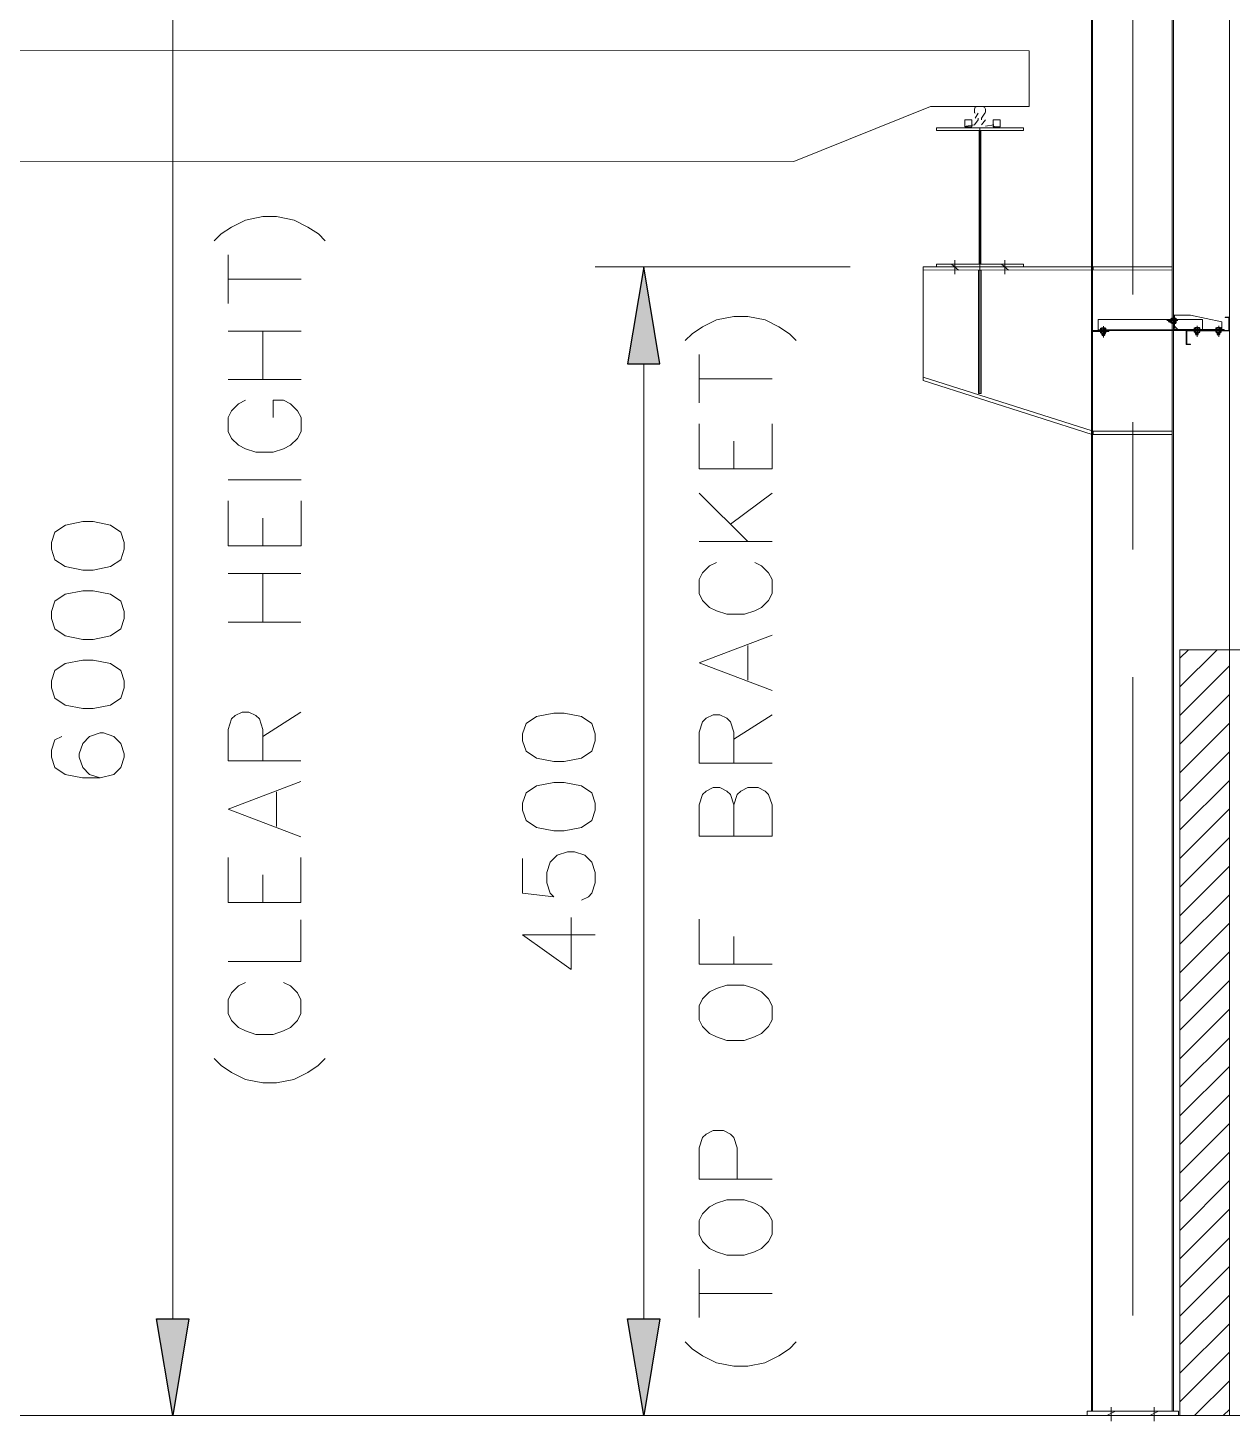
# Model space of a CAD drawing. Header units: millimetres. Extents: x 21 to 390, y 5 to 288.
# Drawn here: x 205.68 to 214.37, y 204.09 to 214.15 of the extents above; entities that cross this region are included whole.
import ezdxf

# ---------------------------------------------------------------- set-up
doc = ezdxf.new("R2010")
doc.units = ezdxf.units.MM
doc.header["$MEASUREMENT"] = 0
doc.layers.get('0').update_dxf_attribs({"linetype": 'CONTINUOUS'})

msp = doc.modelspace()

# ---------------------------------------------------------------- hatches: boundary and pattern name
for points in [[(210.011, 211.723), (210.245, 211.723), (210.128, 212.423)], [(206.611, 204.829), (206.845, 204.829), (206.728, 204.129)], [(210.011, 204.829), (210.245, 204.829), (210.128, 204.129)]]:
    msp.add_hatch(color=3).paths.add_polyline_path(points)

# ---------------------------------------------------------------- linework, layer by layer
at = {"color": 5, "linetype": 'Continuous', "lineweight": 5}
for p, q in [((214.355, 211.363), (214.355, 216.196)), ((214.355, 209.659), (214.355, 211.465)), ((214.355, 208.195), (214.355, 208.882)), ((214.355, 207.946), (214.355, 208.851)), ((214.355, 207.041), (214.355, 207.865))]:
    msp.add_line(p, q, dxfattribs=at)
at = {"color": 1, "linetype": 'Continuous', "lineweight": 5}
for p, q in [((213.368, 215.924), (213.368, 204.161)), ((213.943, 215.924), (213.943, 204.161))]:
    msp.add_line(p, q, dxfattribs=at)
at = {"color": 7, "linetype": 'Continuous', "lineweight": 5}
for p, q in [((213.951, 215.916), (213.951, 204.161)), ((213.36, 215.048), (213.36, 204.161)), ((212.374, 212.371), (212.374, 212.472)), ((212.735, 212.371), (212.735, 212.472)), ((212.144, 211.602), (212.144, 212.4)), ((212.144, 211.627), (213.365, 211.239)), ((213.365, 211.214), (212.144, 211.602)), ((214.355, 209.659), (219.305, 209.659)), ((175.424, 204.129), (219.412, 204.129)), ((213.468, 204.128), (213.468, 204.129)), ((213.471, 204.129), (213.533, 204.161)), ((213.779, 204.128), (213.779, 204.129)), ((213.782, 204.129), (213.844, 204.161))]:
    msp.add_line(p, q, dxfattribs=at)
at = {"color": 8, "linetype": 'Continuous', "lineweight": 9}
for p, q in [((213.658, 215.189), (213.658, 212.225)), ((213.658, 211.303), (213.658, 210.382)), ((213.658, 209.46), (213.658, 204.852))]:
    msp.add_line(p, q, dxfattribs=at)
at = {"color": 3, "linetype": 'Continuous', "lineweight": 5}
for p, q in [((206.728, 204.829), (206.728, 214.488)), ((212.535, 213.582), (212.573, 213.582)), ((212.515, 213.54), (212.515, 213.562)), ((212.515, 213.448), (212.542, 213.486)), ((212.519, 213.497), (212.542, 213.533)), ((212.542, 213.486), (212.542, 213.497)), ((212.566, 213.497), (212.589, 213.533)), ((212.566, 213.486), (212.566, 213.497)), ((212.566, 213.448), (212.594, 213.486)), ((212.594, 213.562), (212.594, 213.54)), ((212.447, 213.432), (212.447, 213.428)), ((212.447, 213.428), (212.661, 213.428)), ((212.454, 213.44), (212.515, 213.448)), ((212.594, 213.44), (212.655, 213.448)), ((212.661, 213.428), (212.661, 213.432)), ((211.618, 212.423), (209.778, 212.423)), ((210.128, 204.829), (210.128, 211.723)), ((208.322, 204.129), (206.378, 204.129)), ((211.322, 204.129), (209.778, 204.129))]:
    msp.add_line(p, q, dxfattribs=at)
at = {"color": 8, "linetype": 'Continuous', "lineweight": 5, "true_color": 0x767676}
msp.add_line((212.554, 213.428), (212.554, 211.506), dxfattribs=at)
at = {"color": 2, "linetype": 'Continuous', "lineweight": 5}
for p, q in [((207.128, 212.16), (207.128, 212.511)), ((207.128, 212.335), (207.654, 212.335)), ((207.128, 211.96), (207.654, 211.96)), ((207.378, 211.61), (207.378, 211.96)), ((210.528, 211.441), (210.528, 211.791)), ((207.654, 211.61), (207.128, 211.61)), ((210.528, 211.616), (211.054, 211.616)), ((211.054, 210.965), (211.054, 211.29)), ((210.779, 210.965), (210.779, 211.165)), ((207.654, 210.885), (207.128, 210.885)), ((210.528, 210.79), (210.879, 210.44)), ((210.754, 210.565), (211.054, 210.79)), ((207.654, 210.409), (207.654, 210.734)), ((207.378, 210.409), (207.378, 210.609)), ((211.054, 210.44), (210.528, 210.44)), ((207.128, 210.209), (207.653, 210.209)), ((207.378, 209.859), (207.378, 210.209)), ((207.653, 209.859), (207.128, 209.859)), ((210.879, 209.439), (210.879, 209.69)), ((207.378, 209.033), (207.653, 209.209)), ((210.778, 209.014), (211.054, 209.189)), ((207.478, 208.383), (207.478, 208.633)), ((207.653, 207.833), (207.653, 208.158)), ((207.378, 207.833), (207.378, 208.033)), ((209.252, 207.601), (209.778, 207.601)), ((210.778, 207.388), (210.778, 207.588)), ((210.528, 204.837), (210.528, 205.187)), ((210.528, 205.012), (211.054, 205.012))]:
    msp.add_line(p, q, dxfattribs=at)
at = {"color": 4, "linetype": 'Continuous', "lineweight": 5}
for p, q in [((212.349, 212.443), (212.399, 212.4)), ((212.76, 212.4), (212.71, 212.443))]:
    msp.add_line(p, q, dxfattribs=at)
at = {"color": 11, "linetype": 'Continuous', "lineweight": 15}
for p, q in [((214.161, 212.043), (213.407, 212.043)), ((213.407, 211.965), (213.407, 212.043)), ((214.161, 211.969), (213.407, 211.969)), ((214.161, 211.965), (213.407, 211.965)), ((214.161, 211.965), (214.161, 212.043))]:
    msp.add_line(p, q, dxfattribs=at)
at = {"color": 7, "linetype": 'Continuous', "lineweight": 25}
for p, q in [((213.427, 211.98), (213.436, 211.982)), ((213.427, 211.969), (213.427, 211.98)), ((213.427, 211.946), (213.427, 211.957)), ((213.432, 211.982), (213.46, 211.982)), ((213.436, 211.98), (213.455, 211.982)), ((213.436, 211.946), (213.436, 211.98)), ((213.455, 211.98), (213.464, 211.982)), ((213.455, 211.946), (213.455, 211.98)), ((213.464, 211.969), (213.464, 211.98)), ((213.464, 211.946), (213.464, 211.957)), ((213.918, 212.035), (213.92, 212.043)), ((213.918, 212.027), (213.921, 212.035)), ((213.92, 212.043), (213.921, 212.044)), ((213.92, 212.025), (213.926, 212.043)), ((213.92, 212.027), (213.921, 212.043)), ((213.92, 212.027), (213.924, 212.037)), ((213.92, 212.025), (213.923, 212.032)), ((213.921, 212.027), (213.927, 212.044)), ((213.921, 212.043), (213.923, 212.044)), ((213.921, 212.025), (213.923, 212.027)), ((213.923, 212.043), (213.924, 212.044)), ((213.923, 212.025), (213.929, 212.043)), ((213.923, 212.025), (213.924, 212.027)), ((213.924, 212.027), (213.931, 212.044)), ((213.924, 212.043), (213.926, 212.044)), ((213.924, 212.025), (213.926, 212.027)), ((213.926, 212.043), (213.928, 212.044)), ((213.926, 212.025), (213.933, 212.043)), ((213.926, 212.025), (213.927, 212.027)), ((213.927, 212.025), (213.929, 212.027)), ((213.928, 212.027), (213.934, 212.044)), ((213.928, 212.043), (213.93, 212.044)), ((213.929, 212.025), (213.931, 212.027)), ((213.93, 212.043), (213.931, 212.044)), ((213.93, 212.028), (213.935, 212.043)), ((213.931, 212.033), (213.935, 212.044)), ((213.931, 212.043), (213.933, 212.044)), ((213.931, 212.025), (213.933, 212.027)), ((213.933, 212.043), (213.934, 212.044)), ((213.933, 212.037), (213.935, 212.043)), ((213.933, 212.025), (213.934, 212.027)), ((213.934, 212.044), (213.935, 212.044)), ((213.934, 212.042), (213.935, 212.044)), ((213.934, 212.026), (213.935, 212.027)), ((213.935, 212.044), (213.937, 212.053)), ((213.935, 212.021), (213.935, 212.049)), ((213.935, 212.025), (213.937, 212.044)), ((213.935, 212.016), (213.937, 212.025)), ((213.937, 212.053), (213.948, 212.053)), ((213.937, 212.044), (213.969, 212.044)), ((213.937, 212.025), (213.969, 212.025)), ((213.937, 212.016), (213.948, 212.016)), ((213.958, 212.053), (213.969, 212.053)), ((213.958, 212.016), (213.969, 212.016)), ((213.969, 212.044), (213.971, 212.053)), ((213.969, 212.025), (213.971, 212.044)), ((213.969, 212.016), (213.971, 212.025)), ((213.971, 212.021), (213.971, 212.049)), ((214.103, 211.983), (214.113, 211.985)), ((214.103, 211.972), (214.103, 211.983)), ((214.103, 211.951), (214.103, 211.962)), ((214.108, 211.985), (214.136, 211.985)), ((214.113, 211.983), (214.131, 211.985)), ((214.113, 211.951), (214.113, 211.983)), ((214.131, 211.983), (214.141, 211.985)), ((214.131, 211.951), (214.131, 211.983)), ((214.141, 211.972), (214.141, 211.983)), ((214.141, 211.951), (214.141, 211.962)), ((214.259, 211.983), (214.268, 211.985)), ((214.259, 211.972), (214.259, 211.983)), ((214.259, 211.951), (214.259, 211.962)), ((214.264, 211.985), (214.292, 211.985)), ((214.268, 211.983), (214.287, 211.985)), ((214.268, 211.951), (214.268, 211.983)), ((214.287, 211.983), (214.296, 211.985)), ((214.287, 211.951), (214.287, 211.983)), ((214.296, 211.972), (214.296, 211.983)), ((214.296, 211.951), (214.296, 211.962)), ((213.427, 211.944), (213.436, 211.946)), ((213.432, 211.944), (213.46, 211.944)), ((213.436, 211.944), (213.455, 211.946)), ((213.436, 211.94), (213.448, 211.944)), ((213.436, 211.943), (213.436, 211.944)), ((213.436, 211.943), (213.439, 211.944)), ((213.436, 211.937), (213.454, 211.943)), ((213.436, 211.942), (213.438, 211.943)), ((213.436, 211.94), (213.438, 211.942)), ((213.436, 211.934), (213.454, 211.94)), ((213.436, 211.939), (213.438, 211.94)), ((213.436, 211.937), (213.438, 211.939)), ((213.436, 211.93), (213.454, 211.937)), ((213.436, 211.936), (213.438, 211.937)), ((213.436, 211.934), (213.438, 211.936)), ((213.436, 211.932), (213.438, 211.934)), ((213.436, 211.93), (213.438, 211.932)), ((213.436, 211.929), (213.438, 211.93)), ((213.438, 211.942), (213.443, 211.944)), ((213.438, 211.939), (213.452, 211.944)), ((213.438, 211.936), (213.455, 211.942)), ((213.438, 211.932), (213.455, 211.939)), ((213.438, 211.929), (213.455, 211.935)), ((213.438, 211.929), (213.454, 211.93)), ((213.438, 211.927), (213.446, 211.929)), ((213.443, 211.929), (213.454, 211.933)), ((213.446, 211.927), (213.454, 211.93)), ((213.448, 211.93), (213.455, 211.932)), ((213.454, 211.943), (213.454, 211.944)), ((213.454, 211.942), (213.455, 211.943)), ((213.454, 211.94), (213.455, 211.942)), ((213.454, 211.939), (213.455, 211.94)), ((213.454, 211.937), (213.455, 211.939)), ((213.454, 211.935), (213.455, 211.937)), ((213.454, 211.933), (213.455, 211.935)), ((213.454, 211.932), (213.455, 211.933)), ((213.454, 211.93), (213.455, 211.932)), ((213.455, 211.944), (213.464, 211.946)), ((214.103, 211.949), (214.113, 211.951)), ((214.108, 211.949), (214.136, 211.949)), ((214.113, 211.949), (214.131, 211.951)), ((214.113, 211.945), (214.124, 211.949)), ((214.113, 211.948), (214.113, 211.949)), ((214.113, 211.948), (214.115, 211.949)), ((214.113, 211.942), (214.13, 211.948)), ((214.113, 211.947), (214.114, 211.948)), ((214.113, 211.945), (214.114, 211.947)), ((214.113, 211.938), (214.13, 211.945)), ((214.113, 211.944), (214.114, 211.945)), ((214.113, 211.942), (214.114, 211.944)), ((214.113, 211.94), (214.114, 211.942)), ((214.113, 211.935), (214.13, 211.941)), ((214.113, 211.938), (214.114, 211.94)), ((214.113, 211.937), (214.114, 211.938)), ((214.113, 211.935), (214.114, 211.937)), ((214.113, 211.934), (214.114, 211.935)), ((214.114, 211.947), (214.12, 211.949)), ((214.114, 211.944), (214.128, 211.949)), ((214.114, 211.94), (214.131, 211.947)), ((214.114, 211.937), (214.131, 211.943)), ((214.114, 211.934), (214.131, 211.94)), ((214.114, 211.934), (214.13, 211.935)), ((214.114, 211.932), (214.122, 211.934)), ((214.119, 211.934), (214.13, 211.938)), ((214.122, 211.932), (214.13, 211.935)), ((214.125, 211.934), (214.131, 211.937)), ((214.13, 211.948), (214.131, 211.949)), ((214.13, 211.947), (214.131, 211.948)), ((214.13, 211.945), (214.131, 211.947)), ((214.13, 211.943), (214.131, 211.945)), ((214.13, 211.941), (214.131, 211.943)), ((214.13, 211.94), (214.131, 211.941)), ((214.13, 211.938), (214.131, 211.94)), ((214.13, 211.937), (214.131, 211.938)), ((214.13, 211.935), (214.131, 211.937)), ((214.131, 211.949), (214.141, 211.951)), ((214.259, 211.949), (214.268, 211.951)), ((214.264, 211.949), (214.292, 211.949)), ((214.268, 211.949), (214.287, 211.951)), ((214.268, 211.945), (214.28, 211.949)), ((214.268, 211.948), (214.268, 211.949)), ((214.268, 211.948), (214.271, 211.949)), ((214.268, 211.942), (214.285, 211.948)), ((214.268, 211.947), (214.27, 211.948)), ((214.268, 211.945), (214.27, 211.947)), ((214.268, 211.938), (214.285, 211.945)), ((214.268, 211.944), (214.27, 211.945)), ((214.268, 211.942), (214.27, 211.944)), ((214.268, 211.94), (214.27, 211.942)), ((214.268, 211.935), (214.285, 211.941)), ((214.268, 211.938), (214.27, 211.94)), ((214.268, 211.937), (214.27, 211.938)), ((214.268, 211.935), (214.27, 211.937)), ((214.268, 211.934), (214.27, 211.935)), ((214.27, 211.947), (214.275, 211.949)), ((214.27, 211.944), (214.284, 211.949)), ((214.27, 211.94), (214.287, 211.947)), ((214.27, 211.937), (214.287, 211.943)), ((214.27, 211.934), (214.287, 211.94)), ((214.27, 211.934), (214.285, 211.935)), ((214.27, 211.932), (214.278, 211.934)), ((214.275, 211.934), (214.285, 211.938)), ((214.278, 211.932), (214.285, 211.935)), ((214.28, 211.934), (214.287, 211.937)), ((214.285, 211.948), (214.286, 211.949)), ((214.285, 211.947), (214.287, 211.948)), ((214.285, 211.945), (214.287, 211.947)), ((214.285, 211.943), (214.287, 211.945)), ((214.285, 211.941), (214.287, 211.943)), ((214.285, 211.94), (214.287, 211.941)), ((214.285, 211.938), (214.287, 211.94)), ((214.285, 211.937), (214.287, 211.938)), ((214.285, 211.935), (214.287, 211.937)), ((214.287, 211.949), (214.296, 211.951))]:
    msp.add_line(p, q, dxfattribs=at)
at = {"color": 254, "linetype": 'Continuous', "lineweight": 9, "true_color": 0xdcdcdc}
for p, q in [((213.446, 211.913), (213.446, 211.995)), ((213.904, 212.035), (213.984, 212.035)), ((214.122, 211.918), (214.122, 211.998)), ((214.278, 211.918), (214.278, 211.998)), ((213.502, 204.19), (213.502, 204.089)), ((213.813, 204.19), (213.813, 204.089))]:
    msp.add_line(p, q, dxfattribs=at)
at = {"color": 43, "linetype": 'Continuous', "lineweight": 5, "true_color": 0xccb366}
for p, q in [((213.997, 209.597), (214.059, 209.659)), ((213.997, 209.39), (214.266, 209.659)), ((213.997, 209.184), (214.355, 209.542)), ((213.997, 208.977), (214.355, 209.335)), ((213.997, 208.771), (214.355, 209.129)), ((213.997, 208.564), (214.355, 208.922)), ((213.997, 208.358), (214.355, 208.716)), ((213.997, 208.151), (214.355, 208.51)), ((213.997, 207.945), (214.355, 208.303)), ((213.997, 207.738), (214.355, 208.097)), ((213.997, 207.532), (214.355, 207.89)), ((213.997, 207.326), (214.355, 207.684)), ((213.997, 207.119), (214.355, 207.477)), ((213.997, 206.913), (214.355, 207.271)), ((213.997, 206.706), (214.355, 207.064)), ((213.997, 206.5), (214.355, 206.858)), ((213.997, 206.293), (214.355, 206.651)), ((213.997, 206.087), (214.355, 206.445)), ((213.997, 205.88), (214.355, 206.238)), ((213.997, 205.674), (214.355, 206.032)), ((213.997, 205.467), (214.355, 205.826)), ((213.997, 205.261), (214.355, 205.619)), ((213.997, 205.054), (214.355, 205.413)), ((213.997, 204.848), (214.355, 205.206)), ((213.997, 204.642), (214.355, 205)), ((213.997, 204.435), (214.355, 204.793)), ((213.997, 204.229), (214.355, 204.587)), ((214.104, 204.129), (214.355, 204.38)), ((214.311, 204.129), (214.355, 204.174))]:
    msp.add_line(p, q, dxfattribs=at)
at = {"color": 2, "linetype": 'Continuous', "lineweight": 5}
for points in [[(178.368, 213.189), (211.21, 213.185), (212.198, 213.582), (212.91, 213.582), (212.91, 213.984), (176.364, 213.988), (176.364, 213.582), (176.75, 213.583)], [(205.852, 210.384), (205.877, 210.309), (205.952, 210.259), (206.078, 210.234), (206.153, 210.234), (206.278, 210.259), (206.353, 210.309), (206.378, 210.384), (206.378, 210.434), (206.353, 210.509), (206.278, 210.559), (206.153, 210.584), (206.078, 210.584), (205.953, 210.559), (205.877, 210.509), (205.852, 210.434)], [(205.852, 209.884), (205.877, 209.809), (205.952, 209.759), (206.078, 209.734), (206.153, 209.734), (206.278, 209.759), (206.353, 209.809), (206.378, 209.884), (206.378, 209.934), (206.353, 210.009), (206.278, 210.059), (206.153, 210.084), (206.078, 210.084), (205.952, 210.059), (205.877, 210.009), (205.852, 209.934)], [(205.852, 209.384), (205.877, 209.309), (205.952, 209.259), (206.078, 209.234), (206.153, 209.234), (206.278, 209.259), (206.353, 209.309), (206.378, 209.384), (206.378, 209.434), (206.353, 209.509), (206.278, 209.559), (206.153, 209.584), (206.078, 209.584), (205.952, 209.559), (205.877, 209.509), (205.852, 209.434)], [(209.253, 209.002), (209.278, 208.927), (209.353, 208.877), (209.478, 208.852), (209.553, 208.852), (209.678, 208.877), (209.753, 208.927), (209.778, 209.002), (209.778, 209.052), (209.753, 209.127), (209.678, 209.177), (209.553, 209.202), (209.478, 209.202), (209.353, 209.177), (209.278, 209.127), (209.253, 209.052)], [(209.253, 208.501), (209.278, 208.426), (209.353, 208.376), (209.478, 208.351), (209.553, 208.351), (209.678, 208.376), (209.753, 208.426), (209.778, 208.501), (209.778, 208.551), (209.753, 208.626), (209.678, 208.676), (209.553, 208.701), (209.478, 208.701), (209.353, 208.676), (209.278, 208.626), (209.253, 208.551)], [(210.528, 206.988), (210.553, 206.938), (210.603, 206.888), (210.653, 206.863), (210.728, 206.838), (210.853, 206.838), (210.928, 206.863), (210.979, 206.888), (211.029, 206.938), (211.054, 206.988), (211.054, 207.088), (211.029, 207.138), (210.979, 207.188), (210.929, 207.213), (210.853, 207.238), (210.728, 207.238), (210.653, 207.213), (210.603, 207.188), (210.553, 207.138), (210.528, 207.088)], [(210.528, 205.437), (210.553, 205.387), (210.603, 205.337), (210.653, 205.312), (210.728, 205.287), (210.853, 205.287), (210.928, 205.312), (210.978, 205.337), (211.028, 205.387), (211.054, 205.437), (211.054, 205.537), (211.028, 205.587), (210.978, 205.637), (210.928, 205.662), (210.853, 205.687), (210.728, 205.687), (210.653, 205.662), (210.603, 205.637), (210.553, 205.587), (210.528, 205.537)], [(213.988, 204.161), (213.328, 204.161), (213.328, 204.129), (213.988, 204.129)]]:
    msp.add_lwpolyline(points, close=True, dxfattribs=at)
at = {"color": 3, "linetype": 'Continuous', "lineweight": 5}
for points in [[(212.515, 213.562), (212.521, 213.576), (212.535, 213.582)], [(212.573, 213.582), (212.588, 213.576), (212.594, 213.562)], [(212.519, 213.533), (212.516, 213.536), (212.515, 213.54)], [(212.594, 213.54), (212.592, 213.536), (212.589, 213.533)], [(212.454, 213.44), (212.449, 213.437), (212.447, 213.432)], [(212.661, 213.432), (212.659, 213.437), (212.655, 213.44)]]:
    msp.add_lwpolyline(points, dxfattribs=at)
for points in [[(212.446, 213.434), (212.496, 213.434), (212.496, 213.485), (212.446, 213.485)], [(212.649, 213.434), (212.7, 213.434), (212.7, 213.485), (212.649, 213.485)]]:
    msp.add_lwpolyline(points, close=True, dxfattribs=at)
at = {"color": 1, "linetype": 'Continuous', "lineweight": 5}
for points in [[(212.24, 213.428), (212.868, 213.428), (212.868, 213.408), (212.24, 213.408)], [(212.548, 212.443), (212.56, 212.443), (212.56, 213.408), (212.548, 213.408)], [(212.24, 212.423), (212.868, 212.423), (212.868, 212.443), (212.24, 212.443)]]:
    msp.add_lwpolyline(points, close=True, dxfattribs=at)
at = {"color": 2, "linetype": 'Continuous', "lineweight": 5}
for points in [[(207.028, 212.611), (207.078, 212.661), (207.153, 212.711), (207.253, 212.761), (207.378, 212.786), (207.478, 212.786), (207.604, 212.761), (207.704, 212.711), (207.779, 212.661), (207.829, 212.611)], [(210.428, 211.891), (210.478, 211.941), (210.553, 211.991), (210.653, 212.041), (210.779, 212.066), (210.879, 212.066), (211.004, 212.041), (211.104, 211.991), (211.179, 211.941), (211.229, 211.891)], [(207.253, 211.46), (207.203, 211.435), (207.153, 211.385), (207.128, 211.335), (207.128, 211.235), (207.153, 211.185), (207.203, 211.135), (207.253, 211.11), (207.328, 211.085), (207.453, 211.085), (207.528, 211.11), (207.579, 211.135), (207.629, 211.185), (207.654, 211.235), (207.654, 211.335), (207.629, 211.385), (207.579, 211.435), (207.528, 211.46), (207.453, 211.46), (207.453, 211.335)], [(211.054, 210.965), (210.528, 210.965), (210.528, 211.29)], [(207.654, 210.409), (207.128, 210.409), (207.128, 210.734)], [(210.653, 210.29), (210.603, 210.265), (210.553, 210.215), (210.528, 210.165), (210.528, 210.065), (210.553, 210.015), (210.603, 209.965), (210.653, 209.94), (210.728, 209.915), (210.854, 209.915), (210.929, 209.94), (210.979, 209.965), (211.029, 210.015), (211.054, 210.065), (211.054, 210.165), (211.029, 210.215), (210.979, 210.265), (210.929, 210.29)], [(211.054, 209.364), (210.528, 209.564), (211.054, 209.765)], [(207.653, 208.858), (207.128, 208.858), (207.128, 209.083), (207.153, 209.159), (207.178, 209.184), (207.228, 209.209), (207.278, 209.209), (207.328, 209.184), (207.353, 209.159), (207.378, 209.083), (207.378, 208.858)], [(211.054, 208.839), (210.528, 208.839), (210.528, 209.064), (210.553, 209.139), (210.578, 209.164), (210.628, 209.189), (210.678, 209.189), (210.728, 209.164), (210.753, 209.139), (210.778, 209.064), (210.778, 208.839)], [(205.927, 209.033), (205.877, 209.008), (205.852, 208.933), (205.852, 208.883), (205.877, 208.808), (205.952, 208.758), (206.077, 208.733), (206.203, 208.733), (206.303, 208.758), (206.353, 208.808), (206.378, 208.883), (206.378, 208.908), (206.353, 208.983), (206.303, 209.033), (206.228, 209.058), (206.203, 209.058), (206.128, 209.033), (206.078, 208.983), (206.053, 208.908), (206.052, 208.883), (206.078, 208.808), (206.128, 208.758), (206.203, 208.733)], [(207.653, 208.308), (207.128, 208.508), (207.653, 208.708)], [(211.054, 208.314), (210.528, 208.314), (210.528, 208.539), (210.553, 208.614), (210.578, 208.639), (210.628, 208.664), (210.678, 208.664), (210.728, 208.639), (210.753, 208.614), (210.778, 208.539)], [(210.778, 208.314), (210.778, 208.539), (210.803, 208.614), (210.828, 208.639), (210.879, 208.664), (210.954, 208.664), (211.004, 208.639), (211.029, 208.614), (211.054, 208.539), (211.054, 208.314)], [(207.653, 207.833), (207.128, 207.833), (207.128, 208.158)], [(209.252, 208.151), (209.252, 207.901), (209.478, 207.876), (209.453, 207.901), (209.428, 207.976), (209.428, 208.051), (209.453, 208.126), (209.503, 208.176), (209.578, 208.201), (209.628, 208.201), (209.703, 208.176), (209.753, 208.126), (209.778, 208.051), (209.778, 207.976), (209.753, 207.901), (209.728, 207.876), (209.678, 207.851)], [(207.128, 207.407), (207.653, 207.407), (207.653, 207.708)], [(209.252, 207.601), (209.603, 207.351), (209.603, 207.726)], [(211.054, 207.388), (210.528, 207.388), (210.528, 207.713)], [(207.253, 207.257), (207.203, 207.232), (207.153, 207.182), (207.128, 207.132), (207.128, 207.032), (207.153, 206.982), (207.203, 206.932), (207.253, 206.907), (207.328, 206.882), (207.453, 206.882), (207.528, 206.907), (207.578, 206.932), (207.628, 206.982), (207.653, 207.032), (207.653, 207.132), (207.628, 207.182), (207.578, 207.232), (207.528, 207.257)], [(207.028, 206.707), (207.078, 206.657), (207.153, 206.607), (207.253, 206.557), (207.378, 206.532), (207.478, 206.532), (207.603, 206.557), (207.703, 206.607), (207.778, 206.657), (207.829, 206.707)], [(211.054, 205.837), (210.528, 205.837), (210.528, 206.062), (210.553, 206.137), (210.578, 206.162), (210.628, 206.187), (210.703, 206.187), (210.753, 206.162), (210.778, 206.137), (210.803, 206.062), (210.803, 205.837)], [(210.428, 204.661), (210.478, 204.611), (210.553, 204.561), (210.653, 204.511), (210.778, 204.486), (210.878, 204.486), (211.003, 204.511), (211.104, 204.561), (211.179, 204.611), (211.229, 204.661)]]:
    msp.add_lwpolyline(points, dxfattribs=at)
at = {"color": 3, "linetype": 'Continuous', "lineweight": -2}
for points in [[(210.011, 211.723), (210.245, 211.723), (210.128, 212.423)], [(206.611, 204.829), (206.845, 204.829), (206.728, 204.129)], [(210.011, 204.829), (210.245, 204.829), (210.128, 204.129)]]:
    msp.add_lwpolyline(points, close=True, dxfattribs=at)
at = {"color": 6, "linetype": 'Continuous', "lineweight": 5}
for points in [[(213.365, 212.423), (212.144, 212.423), (212.144, 212.4), (213.365, 212.401)], [(213.943, 212.423), (213.372, 212.423), (213.372, 212.401), (213.943, 212.4)], [(213.943, 211.236), (213.373, 211.236), (213.373, 211.212), (213.943, 211.213)]]:
    msp.add_lwpolyline(points, dxfattribs=at)
at = {"color": 7, "linetype": 'Continuous', "lineweight": 5}
for points in [[(212.564, 212.4), (212.545, 212.4), (212.545, 211.509), (212.564, 211.509)], [(213.485, 211.957), (213.368, 211.957), (213.368, 211.965), (213.485, 211.965)]]:
    msp.add_lwpolyline(points, close=True, dxfattribs=at)
at = {"color": 2, "linetype": 'Continuous', "lineweight": 15}
for points in [[(214.317, 211.965), (213.966, 211.965), (213.955, 211.969), (213.951, 211.98), (213.951, 212.074), (213.958, 212.074), (213.958, 211.98), (213.961, 211.975), (213.966, 211.972), (214.317, 211.972)], [(214.075, 212.074), (214.301, 212.027), (214.301, 211.972), (213.982, 211.972), (213.958, 211.996), (213.958, 212.074)]]:
    msp.add_lwpolyline(points, close=True, dxfattribs=at)
at = {"color": 1, "linetype": 'Continuous', "lineweight": 15}
msp.add_lwpolyline([(214.324, 212.058), (214.352, 212.058), (214.352, 211.965), (214.044, 211.965), (214.044, 211.862), (214.075, 211.862), (214.075, 211.865), (214.047, 211.865), (214.047, 211.962), (214.355, 211.962), (214.355, 212.061), (214.324, 212.061)], close=True, dxfattribs=at)
at = {"color": 32, "linetype": 'Continuous', "lineweight": 5, "true_color": 0xdd6e00}
msp.add_lwpolyline([(214.355, 209.659), (214.355, 204.129), (213.997, 204.129), (213.997, 209.659)], close=True, dxfattribs=at)

doc.saveas('drawing.dxf')
